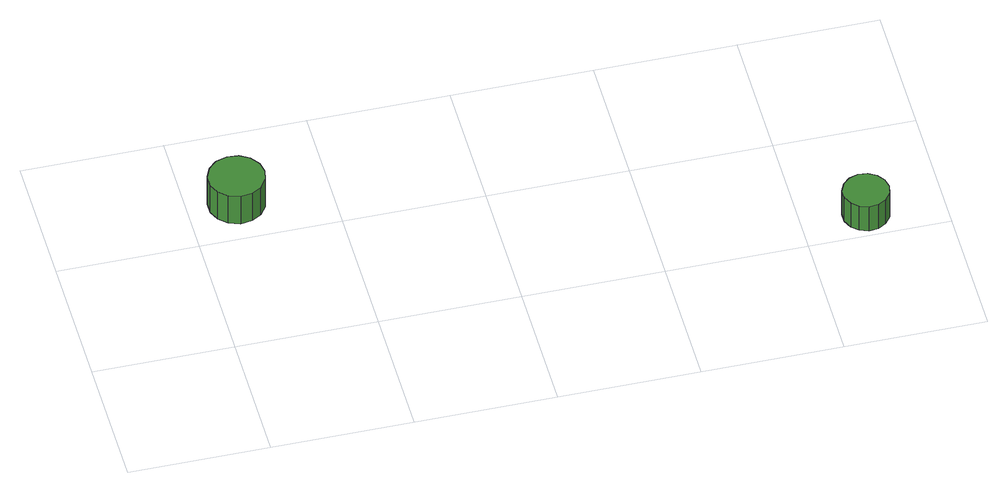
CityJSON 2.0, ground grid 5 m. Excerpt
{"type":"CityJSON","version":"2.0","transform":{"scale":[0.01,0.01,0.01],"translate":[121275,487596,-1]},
"CityObjects":{
"tree1":{"type":"SolitaryVegetationObject","attributes":{"function":"something"},"geometry":[{"type":"MultiSurface","lod":"1","boundaries":[[[0,1,2,3,4,5,6,7,8,9,10,11,12,13,14]],[[15,16,17,18,19,20,21,22,23,24,25,26,27,28,29]],[[0,29,28,1]],[[1,28,27,2]],[[2,27,26,3]],[[3,26,25,4]],[[4,25,24,5]],[[5,24,23,6]],[[6,23,22,7]],[[7,22,21,8]],[[8,21,20,9]],[[9,20,19,10]],[[10,19,18,11]],[[11,18,17,12]],[[12,17,16,13]],[[13,16,15,14]],[[14,15,29,0]]]}]},
"tree2":{"type":"SolitaryVegetationObject","attributes":{"function":"something"},"geometry":[{"type":"MultiSurface","lod":"1","boundaries":[[[30,31,32,33,34,35,36,37,38,39,40,41,42,43,44]],[[45,46,47,48,49,50,51,52,53,54,55,56,57,58,59]],[[30,59,58,31]],[[31,58,57,32]],[[32,57,56,33]],[[33,56,55,34]],[[34,55,54,35]],[[35,54,53,36]],[[36,53,52,37]],[[37,52,51,38]],[[38,51,50,39]],[[39,50,49,40]],[[40,49,48,41]],[[41,48,47,42]],[[42,47,46,43]],[[43,46,45,44]],[[44,45,59,30]]]}]}
},
"vertices":[
[271,670,190],[263,710,190],[238,744,190],[203,764,190],[162,768,190],[122,756,190],[92,728,190],[75,690,190],[75,649,190],[92,612,190],[122,584,190],[162,571,190],[203,576,190],[238,596,190],[263,630,190],[263,630,61],[238,596,61],[203,576,61],[162,571,61],[122,584,61],[92,612,61],[75,649,61],[75,690,61],[92,728,61],[122,756,61],[162,768,61],[203,764,61],[238,744,61],[263,710,61],[271,670,61],
[2306,100,178],[2299,133,178],[2279,160,178],[2250,177,178],[2216,181,178],[2184,170,178],[2159,147,178],[2145,116,178],[2145,83,178],[2159,52,178],[2184,29,178],[2216,18,178],[2250,22,178],[2279,39,178],[2299,66,178],[2299,66,66],[2279,39,66],[2250,22,66],[2216,18,66],[2184,29,66],[2159,52,66],[2145,83,66],[2145,116,66],[2159,147,66],[2184,170,66],[2216,181,66],[2250,177,66],[2279,160,66],[2299,133,66],[2306,100,66]
]}
